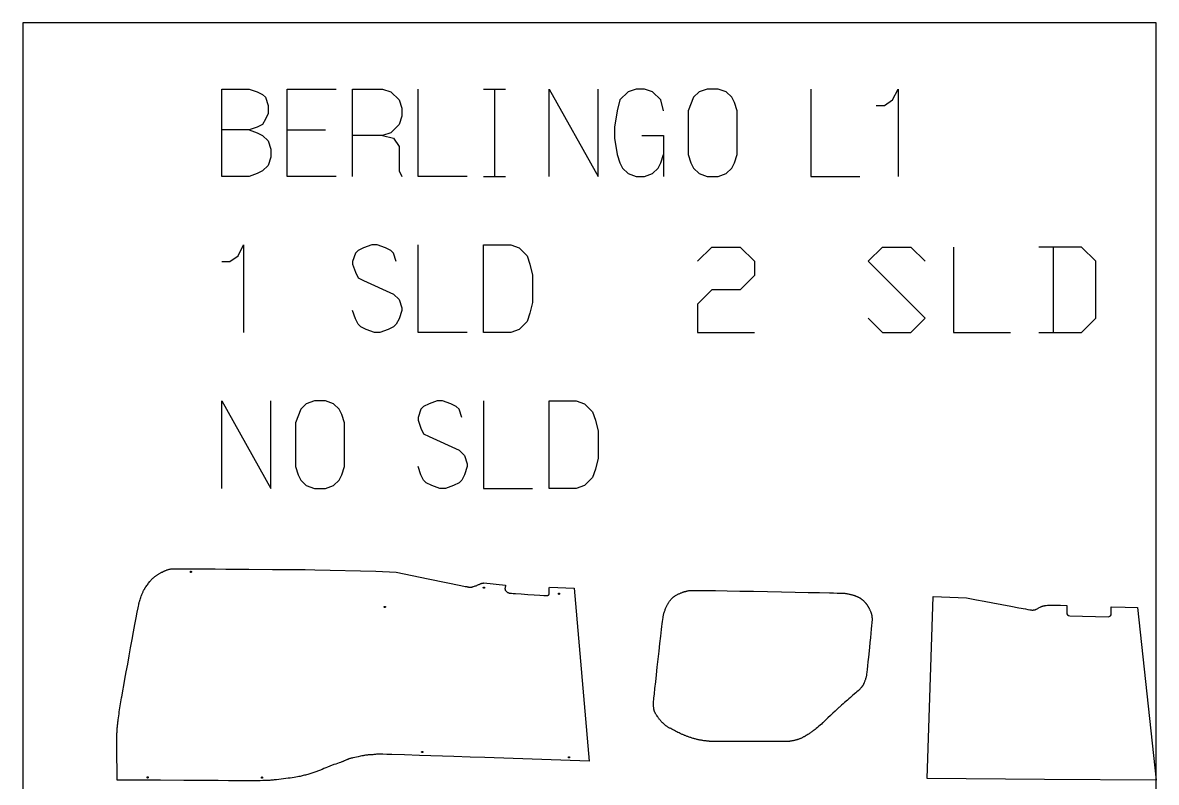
# Model space of a CAD drawing. Extents: x 0 to 10511, y 0 to 8892.
# Drawn here: x 5792 to 9504, y 2715 to 5200 of the extents above; entities that cross this region are included whole.
import ezdxf

# ---------------------------------------------------------------- set-up
doc = ezdxf.new("R2010")
doc.units = 0
doc.layers.add('Default_Layer', color=1, linetype='CONTINUOUS')

msp = doc.modelspace()

# ---------------------------------------------------------------- linework, layer by layer
at = {"layer": 'Default_Layer'}
for points in [[(5792, 0), (9504, 0), (9504, 5200), (5792, 5200), (5792, 0)], [(5792, 0), (9504, 0), (9504, 5200), (5792, 5200), (5792, 0)], [(8131.6, 4911.6), (8122.6, 4938.4), (8113.7, 4956.2), (8095.9, 4974.1), (8069.1, 4983), (8033.3, 4983), (8006.6, 4974.1), (7988.7, 4956.2), (7970.8, 4911.6), (7970.8, 4768.7), (7979.8, 4741.9), (7988.7, 4724.1), (8006.6, 4706.2), (8033.3, 4697.3), (8069.1, 4697.3), (8095.9, 4706.2), (8113.7, 4724.1), (8122.6, 4741.9), (8131.6, 4768.7), (8131.6, 4911.6)], [(7301.1, 4187), (7301.1, 4472.8), (7390.4, 4472.8), (7417.2, 4463.8), (7444, 4437), (7452.9, 4410.2), (7461.8, 4374.5), (7461.8, 4285.2), (7452.9, 4249.5), (7444, 4222.7), (7417.2, 4195.9), (7390.4, 4187), (7301.1, 4187)], [(6845.7, 3891), (6836.8, 3917.8), (6827.8, 3935.7), (6810, 3953.6), (6783.2, 3962.5), (6747.5, 3962.5), (6720.7, 3953.6), (6702.8, 3935.7), (6685, 3891), (6685, 3748.2), (6693.9, 3721.4), (6702.8, 3703.5), (6720.7, 3685.7), (6747.5, 3676.7), (6783.2, 3676.7), (6810, 3685.7), (6827.8, 3703.5), (6836.8, 3721.4), (6845.7, 3748.2), (6845.7, 3891)], [(7515.4, 3676.7), (7515.4, 3962.5), (7604.7, 3962.5), (7631.5, 3953.6), (7658.3, 3926.8), (7667.2, 3900), (7676.2, 3864.3), (7676.2, 3775), (7667.2, 3739.2), (7658.3, 3712.5), (7631.5, 3685.7), (7604.7, 3676.7), (7515.4, 3676.7)], [(6277.1, 3413.2), (6277.8, 3413.2), (6278.9, 3413.3), (6280.4, 3413.4), (6282.3, 3413.4), (6287.3, 3413.5), (6293.7, 3413.6), (6301.6, 3413.6), (6310.8, 3413.6), (6321.2, 3413.6), (6332.8, 3413.6), (6359.1, 3413.5), (6389.1, 3413.3), (6422.1, 3413.1), (6457.4, 3412.8), (6532.7, 3412.2), (6609.6, 3411.5), (6647.2, 3411.2), (6683.2, 3411), (6717, 3410.7), (6748.1, 3410.5), (6948.6, 3405.8), (7014.7, 3402.1), (7066.8, 3391.5), (7120, 3380.7), (7178.5, 3368.8), (7226.4, 3359), (7241.4, 3356), (7245.8, 3355.1), (7247.9, 3354.7), (7249.3, 3354.5), (7250.8, 3354.2), (7252.3, 3353.9), (7253.7, 3353.6), (7254.5, 3353.5), (7255.2, 3353.3), (7255.9, 3353.3), (7256.7, 3353.2), (7257.4, 3353.1), (7258.2, 3353.1), (7258.9, 3353.1), (7259.6, 3353.2), (7260.4, 3353.3), (7261.4, 3353.4), (7262.4, 3353.7), (7263.5, 3354), (7264.8, 3354.3), (7266, 3354.7), (7267.4, 3355.1), (7268.7, 3355.5), (7271.4, 3356.5), (7274.1, 3357.4), (7276.5, 3358.3), (7278.6, 3359), (7279.6, 3359.4), (7280.6, 3359.8), (7282.6, 3360.7), (7284.7, 3361.7), (7286.8, 3362.6), (7288.7, 3363.5), (7290.5, 3364.3), (7291.4, 3364.7), (7292.1, 3365), (7292.8, 3365.3), (7293.4, 3365.5), (7293.9, 3365.6), (7294.5, 3365.8), (7295.6, 3366), (7296.8, 3366.2), (7297.9, 3366.4), (7300.2, 3366.7), (7301.3, 3366.9), (7302.5, 3367.1), (7373.4, 3359.6), (7373.1, 3358.1), (7372.7, 3356.4), (7372, 3353.1), (7371.6, 3351.5), (7371.5, 3350.8), (7371.4, 3350.1), (7371.3, 3349.4), (7371.3, 3348.8), (7371.2, 3348.3), (7371.2, 3347.9), (7371.3, 3347.4), (7371.4, 3347), (7371.4, 3346.6), (7371.5, 3346.2), (7371.8, 3345.4), (7372.1, 3344.6), (7372.4, 3343.8), (7372.8, 3343), (7373.2, 3342.3), (7373.6, 3341.6), (7374.1, 3341), (7374.6, 3340.4), (7375.1, 3339.9), (7375.7, 3339.3), (7376.2, 3338.8), (7376.9, 3338.3), (7377.5, 3337.9), (7378.1, 3337.4), (7378.9, 3337), (7379.7, 3336.5), (7380.8, 3336), (7381.9, 3335.5), (7383, 3335), (7384.2, 3334.6), (7385.4, 3334.2), (7386, 3334), (7386.5, 3333.9), (7387.1, 3333.8), (7388.3, 3333.7), (7392.4, 3333.4), (7398.3, 3332.9), (7405.9, 3332.4), (7424.6, 3331.2), (7445.8, 3329.8), (7467, 3328.4), (7485.6, 3327.3), (7499, 3326.5), (7502.9, 3326.3), (7504.6, 3326.2), (7506.6, 3326.2), (7507.7, 3326.2), (7508.7, 3326.3), (7509.7, 3326.4), (7510.6, 3326.5), (7511, 3326.5), (7511.4, 3326.6), (7511.7, 3326.7), (7512, 3326.8), (7512.5, 3327.1), (7513.1, 3327.4), (7513.6, 3327.7), (7514.1, 3328), (7514.5, 3328.5), (7514.7, 3328.7), (7514.9, 3328.9), (7515.1, 3329.1), (7515.3, 3329.4), (7515.4, 3329.6), (7515.6, 3329.9), (7515.6, 3330.1), (7515.7, 3330.3), (7515.8, 3331), (7515.9, 3331.9), (7516, 3333.1), (7516, 3334.4), (7516.1, 3335.9), (7516.2, 3339.3), (7516.4, 3346.8), (7516.4, 3350.4), (7516.5, 3353.6), (7597.8, 3350), (7646.9, 2784.4), (7305.4, 2795.8), (7257.7, 2797.4), (7203.7, 2799.2), (7091.9, 2803), (7041.7, 2804.7), (7000.3, 2806), (6984.1, 2806.5), (6971.5, 2806.9), (6963.1, 2807.1), (6960.5, 2807.2), (6959.2, 2807.2), (6957.7, 2807.1), (6956.3, 2807), (6954.8, 2807), (6953.3, 2806.8), (6950.3, 2806.6), (6947.4, 2806.2), (6941.6, 2805.6), (6938.9, 2805.3), (6936.3, 2805.1), (6933.8, 2804.9), (6931.2, 2804.8), (6926.1, 2804.6), (6923.6, 2804.5), (6921.1, 2804.3), (6919.9, 2804.2), (6918.6, 2804.1), (6917.5, 2804), (6916.3, 2803.9), (6915.1, 2803.7), (6914, 2803.5), (6911.7, 2803.1), (6909.4, 2802.7), (6907.1, 2802.2), (6904.8, 2801.7), (6902.5, 2801.2), (6897.9, 2800.2), (6890.4, 2798.6), (6885.1, 2797.5), (6879.3, 2796.2), (6873.5, 2794.9), (6870.7, 2794.3), (6868, 2793.6), (6865.6, 2793), (6863.4, 2792.5), (6861.6, 2792), (6860.1, 2791.5), (6858.8, 2791.1), (6857.5, 2790.6), (6856.2, 2790.1), (6855, 2789.6), (6853.7, 2789), (6852.5, 2788.5), (6850, 2787.3), (6847.5, 2786.1), (6845.1, 2785), (6843.8, 2784.4), (6842.6, 2783.9), (6841.3, 2783.3), (6840.1, 2782.8), (6838.6, 2782.3), (6836.9, 2781.7), (6832.8, 2780.2), (6828, 2778.6), (6822.6, 2776.7), (6816.9, 2774.8), (6811.1, 2772.8), (6808.3, 2771.8), (6805.5, 2770.8), (6802.8, 2769.9), (6800.3, 2768.9), (6797.8, 2768), (6795.2, 2766.9), (6792.6, 2765.9), (6789.8, 2764.7), (6784.2, 2762.4), (6778.5, 2759.9), (6772.6, 2757.4), (6769.6, 2756.2), (6766.7, 2755), (6763.7, 2753.8), (6760.8, 2752.7), (6757.8, 2751.6), (6754.9, 2750.6), (6748.9, 2748.5), (6745.7, 2747.5), (6742.5, 2746.4), (6739.1, 2745.3), (6735.7, 2744.2), (6732.3, 2743.1), (6728.7, 2742), (6725.2, 2741), (6721.6, 2739.9), (6718, 2738.9), (6714.4, 2738), (6710.8, 2737), (6707.2, 2736.2), (6703.7, 2735.3), (6700.1, 2734.6), (6698.3, 2734.2), (6696.3, 2733.8), (6691.7, 2733), (6686.5, 2732.1), (6680.7, 2731.1), (6674.5, 2730.1), (6667.8, 2729.1), (6660.8, 2728.1), (6653.6, 2727.1), (6646.1, 2726.2), (6638.5, 2725.2), (6630.9, 2724.3), (6623.2, 2723.5), (6619.5, 2723.1), (6615.7, 2722.7), (6612, 2722.4), (6608.3, 2722), (6604.7, 2721.7), (6601.2, 2721.4), (6597.7, 2721.2), (6594.4, 2721), (6592.5, 2720.9), (6590.3, 2720.8), (6587.7, 2720.7), (6584.8, 2720.6), (6577.9, 2720.5), (6569.7, 2720.4), (6560.3, 2720.3), (6549.8, 2720.2), (6538.1, 2720.2), (6525.5, 2720.2), (6511.9, 2720.2), (6497.4, 2720.2), (6466.1, 2720.3), (6432.2, 2720.5), (6396.2, 2720.7), (6358.7, 2720.9), (6320.2, 2721.2), (6242.8, 2721.7), (6204.9, 2722), (6168.3, 2722.2), (6133.6, 2722.4), (6101.4, 2722.5), (6101.4, 2732.9), (6101.3, 2743.8), (6101.2, 2754.9), (6101.1, 2766.2), (6100.8, 2789.1), (6100.6, 2800.5), (6100.5, 2811.7), (6100.4, 2822.8), (6100.3, 2833.5), (6100.3, 2843.8), (6100.3, 2848.8), (6100.4, 2853.6), (6100.4, 2858.3), (6100.5, 2862.9), (6100.6, 2867.3), (6100.7, 2871.5), (6100.8, 2875.5), (6101, 2879.3), (6101.2, 2883), (6101.4, 2886.4), (6101.6, 2889.6), (6101.9, 2892.9), (6102.2, 2896.2), (6102.5, 2899.5), (6102.8, 2902.8), (6103.2, 2906.1), (6103.5, 2909.4), (6103.9, 2912.6), (6104.3, 2915.9), (6104.7, 2919.2), (6105.6, 2925.7), (6106.5, 2932.3), (6107.5, 2938.8), (6108.5, 2945.3), (6109.5, 2951.9), (6110.6, 2958.4), (6111.6, 2964.9), (6113.8, 2977.9), (6114.9, 2984.5), (6115.9, 2991), (6116.6, 2994.9), (6117.5, 3000.1), (6119.9, 3013.9), (6123.1, 3031.6), (6126.8, 3052.7), (6131.1, 3076.3), (6135.8, 3101.7), (6140.6, 3128.3), (6145.6, 3155.2), (6150.5, 3181.9), (6155.2, 3207.6), (6159.7, 3231.6), (6163.7, 3253.1), (6167.2, 3271.5), (6170, 3286), (6171, 3291.6), (6171.9, 3296), (6172.5, 3299.1), (6172.7, 3300.1), (6172.9, 3300.7), (6173.4, 3302.6), (6173.9, 3304.5), (6174.5, 3306.4), (6175.1, 3308.4), (6175.8, 3310.4), (6176.4, 3312.4), (6177.7, 3316.4), (6179.1, 3320.1), (6180.3, 3323.6), (6181.5, 3326.7), (6182.4, 3329.2), (6183.3, 3331.4), (6184.2, 3333.5), (6185.1, 3335.7), (6186, 3337.9), (6187, 3340), (6188, 3342.2), (6188.5, 3343.2), (6189, 3344.3), (6189.6, 3345.3), (6190.2, 3346.3), (6190.8, 3347.4), (6191.5, 3348.5), (6192.2, 3349.7), (6193, 3350.9), (6193.8, 3352.1), (6194.7, 3353.4), (6196.6, 3356.1), (6198.5, 3358.8), (6200.5, 3361.5), (6202.5, 3364.1), (6204.5, 3366.6), (6208.5, 3371.6), (6210.7, 3374.3), (6211.7, 3375.6), (6212.9, 3376.9), (6214, 3378.2), (6215.1, 3379.5), (6216.3, 3380.7), (6217.5, 3382), (6218.7, 3383.2), (6219.9, 3384.4), (6221.2, 3385.5), (6222.5, 3386.6), (6223.8, 3387.7), (6225.2, 3388.8), (6226.7, 3389.9), (6228.2, 3390.9), (6229.8, 3392), (6231.4, 3393.1), (6233.1, 3394.2), (6234.8, 3395.2), (6236.5, 3396.3), (6238.3, 3397.3), (6240, 3398.3), (6241.8, 3399.3), (6243.6, 3400.2), (6245.3, 3401.1), (6247.1, 3402), (6248.8, 3402.8), (6252.2, 3404.5), (6253.9, 3405.3), (6255.6, 3406.1), (6257.4, 3406.8), (6259.1, 3407.6), (6260.8, 3408.3), (6262.6, 3409), (6264.4, 3409.7), (6266.2, 3410.3), (6268, 3410.9), (6269.8, 3411.4), (6271.6, 3411.9), (6273.4, 3412.4), (6275.2, 3412.8), (6277.1, 3413.2)], [(6340.9, 3403.5), (6340.9, 3403.7), (6341, 3403.9), (6341, 3404.1), (6341.1, 3404.3), (6341.2, 3404.4), (6341.3, 3404.6), (6341.4, 3404.8), (6341.5, 3404.9), (6341.6, 3405), (6341.8, 3405.2), (6342, 3405.3), (6342.1, 3405.3), (6342.3, 3405.4), (6342.5, 3405.5), (6342.7, 3405.5), (6342.9, 3405.5), (6343.1, 3405.5), (6343.3, 3405.5), (6343.5, 3405.4), (6343.7, 3405.3), (6343.9, 3405.3), (6344, 3405.2), (6344.2, 3405), (6344.3, 3404.9), (6344.5, 3404.8), (6344.6, 3404.6), (6344.7, 3404.4), (6344.8, 3404.3), (6344.8, 3404.1), (6344.9, 3403.9), (6344.9, 3403.7), (6344.9, 3403.5), (6344.9, 3403.3), (6344.9, 3403.1), (6344.8, 3402.9), (6344.8, 3402.7), (6344.7, 3402.5), (6344.6, 3402.4), (6344.5, 3402.2), (6344.3, 3402.1), (6344.2, 3402), (6344, 3401.8), (6343.9, 3401.7), (6343.7, 3401.7), (6343.5, 3401.6), (6343.3, 3401.5), (6343.1, 3401.5), (6342.9, 3401.5), (6342.7, 3401.5), (6342.5, 3401.5), (6342.3, 3401.6), (6342.1, 3401.7), (6342, 3401.7), (6341.8, 3401.8), (6341.6, 3402), (6341.5, 3402.1), (6341.4, 3402.2), (6341.3, 3402.4), (6341.2, 3402.5), (6341.1, 3402.7), (6341, 3402.9), (6341, 3403.1), (6340.9, 3403.3), (6340.9, 3403.5)], [(7300.2, 3351.7), (7300.2, 3351.9), (7300.2, 3352.1), (7300.3, 3352.3), (7300.3, 3352.5), (7300.4, 3352.7), (7300.5, 3352.8), (7300.6, 3353), (7300.8, 3353.1), (7300.9, 3353.3), (7301.1, 3353.4), (7301.2, 3353.5), (7301.4, 3353.6), (7301.6, 3353.6), (7301.8, 3353.7), (7302, 3353.7), (7302.2, 3353.7), (7302.4, 3353.7), (7302.6, 3353.7), (7302.8, 3353.6), (7303, 3353.6), (7303.1, 3353.5), (7303.3, 3353.4), (7303.4, 3353.3), (7303.6, 3353.1), (7303.7, 3353), (7303.8, 3352.8), (7303.9, 3352.7), (7304, 3352.5), (7304.1, 3352.3), (7304.1, 3352.1), (7304.2, 3351.9), (7304.2, 3351.7), (7304.2, 3351.5), (7304.1, 3351.3), (7304.1, 3351.1), (7304, 3350.9), (7303.9, 3350.8), (7303.8, 3350.6), (7303.7, 3350.5), (7303.6, 3350.3), (7303.4, 3350.2), (7303.3, 3350.1), (7303.1, 3350), (7303, 3349.9), (7302.8, 3349.8), (7302.6, 3349.8), (7302.4, 3349.7), (7302.2, 3349.7), (7302, 3349.7), (7301.8, 3349.8), (7301.6, 3349.8), (7301.4, 3349.9), (7301.2, 3350), (7301.1, 3350.1), (7300.9, 3350.2), (7300.8, 3350.3), (7300.6, 3350.5), (7300.5, 3350.6), (7300.4, 3350.8), (7300.3, 3350.9), (7300.3, 3351.1), (7300.2, 3351.3), (7300.2, 3351.5), (7300.2, 3351.7)], [(7980.2, 3343), (7980.9, 3343), (7982.4, 3343), (7987.2, 3343), (7994.5, 3343), (8004, 3342.9), (8015.6, 3342.8), (8029.1, 3342.6), (8061.1, 3342.1), (8098.7, 3341.5), (8140.5, 3340.8), (8185.1, 3340), (8231.1, 3339.1), (8277.1, 3338.2), (8321.7, 3337.3), (8363.7, 3336.5), (8401.5, 3335.7), (8433.7, 3334.9), (8447.4, 3334.6), (8459.1, 3334.3), (8468.8, 3334), (8476.2, 3333.8), (8481.3, 3333.6), (8482.8, 3333.5), (8483.7, 3333.4), (8485.9, 3333.1), (8488.2, 3332.8), (8490.6, 3332.4), (8493, 3331.9), (8495.4, 3331.4), (8497.8, 3330.9), (8500.2, 3330.4), (8502.6, 3329.8), (8504.9, 3329.2), (8507.1, 3328.7), (8509.2, 3328.1), (8511.3, 3327.5), (8513.1, 3327), (8514.9, 3326.4), (8516.4, 3325.9), (8517.8, 3325.4), (8519, 3325), (8520.3, 3324.5), (8521.6, 3323.9), (8522.9, 3323.3), (8524.2, 3322.8), (8525.5, 3322.1), (8526.8, 3321.5), (8528.1, 3320.9), (8529.3, 3320.2), (8530.5, 3319.6), (8531.7, 3318.9), (8532.9, 3318.3), (8533.9, 3317.6), (8535, 3317), (8535.9, 3316.4), (8536.8, 3315.8), (8537.7, 3315.2), (8538.5, 3314.6), (8539.3, 3314), (8540.2, 3313.4), (8541, 3312.7), (8541.8, 3312.1), (8542.6, 3311.4), (8543.3, 3310.7), (8544.9, 3309.4), (8546.4, 3307.9), (8547.8, 3306.4), (8549.3, 3304.9), (8550, 3304.2), (8550.7, 3303.3), (8551.4, 3302.5), (8552.2, 3301.6), (8553.7, 3299.7), (8554.4, 3298.7), (8555.2, 3297.7), (8555.9, 3296.7), (8556.7, 3295.6), (8557.4, 3294.6), (8558.1, 3293.5), (8558.8, 3292.5), (8559.5, 3291.4), (8560.1, 3290.4), (8560.7, 3289.3), (8561.4, 3288.2), (8562, 3287), (8562.7, 3285.7), (8563.4, 3284.3), (8564.2, 3282.9), (8564.9, 3281.4), (8565.6, 3279.8), (8566.4, 3278.3), (8567.1, 3276.7), (8567.7, 3275.1), (8568.4, 3273.5), (8569, 3272), (8569.6, 3270.5), (8570.1, 3269.1), (8570.5, 3267.8), (8570.9, 3266.5), (8571.2, 3265.3), (8571.5, 3264.1), (8571.8, 3262.8), (8572, 3261.6), (8572.2, 3260.4), (8572.4, 3259.1), (8572.6, 3257.9), (8572.8, 3256.6), (8572.9, 3255.4), (8573, 3254.1), (8573.1, 3252.8), (8573.2, 3251.6), (8573.3, 3250.3), (8573.3, 3249.1), (8573.4, 3246.5), (8573.4, 3246.1), (8573.3, 3245.4), (8573.2, 3243.5), (8573, 3240.7), (8572.6, 3237.1), (8571.8, 3227.9), (8570.7, 3216.3), (8569.4, 3202.9), (8567.9, 3188), (8566.3, 3172.2), (8564.6, 3155.9), (8561.3, 3123.9), (8559.7, 3109), (8558.3, 3095.6), (8557.1, 3084.1), (8556.1, 3075), (8555.3, 3068.7), (8555.1, 3066.8), (8554.9, 3065.7), (8554.7, 3064.6), (8554.5, 3063.4), (8553.9, 3061.1), (8553.4, 3058.7), (8552.7, 3056.4), (8552.1, 3054.1), (8551.4, 3051.8), (8550.7, 3049.7), (8550, 3047.6), (8549.3, 3045.7), (8548.5, 3043.7), (8547.8, 3041.8), (8546.9, 3039.8), (8546.1, 3037.9), (8545.6, 3037), (8545.2, 3036), (8544.7, 3035.1), (8544.2, 3034.2), (8543.7, 3033.3), (8543.1, 3032.4), (8542.6, 3031.5), (8542, 3030.6), (8541.4, 3029.7), (8540.8, 3028.8), (8540.2, 3028), (8539.5, 3027.1), (8538.9, 3026.3), (8538.2, 3025.4), (8536.8, 3023.8), (8535.4, 3022.1), (8533.9, 3020.5), (8532.5, 3019), (8531.6, 3018.1), (8530.4, 3017), (8529.1, 3015.7), (8527.5, 3014.3), (8523.8, 3011.1), (8519.6, 3007.5), (8510.6, 2999.7), (8506.2, 2995.9), (8502.1, 2992.4), (8497.4, 2988.3), (8492.6, 2984.2), (8483, 2975.9), (8478.2, 2971.8), (8473.5, 2967.7), (8468.7, 2963.5), (8466.4, 2961.4), (8464, 2959.3), (8461.5, 2956.9), (8458.6, 2954.2), (8455.4, 2951.2), (8451.9, 2947.9), (8444.4, 2940.8), (8436.6, 2933.3), (8428.9, 2925.9), (8421.8, 2919.2), (8418.6, 2916.1), (8415.7, 2913.4), (8413.2, 2911.1), (8411.1, 2909.2), (8407.2, 2905.8), (8403, 2902.1), (8398.7, 2898.4), (8394.4, 2894.8), (8390.3, 2891.4), (8386.6, 2888.3), (8383.3, 2885.7), (8382, 2884.6), (8380.8, 2883.6), (8378.6, 2882), (8376.4, 2880.4), (8374.1, 2878.7), (8371.9, 2877.2), (8369.6, 2875.6), (8367.3, 2874.1), (8365, 2872.6), (8362.7, 2871.2), (8360.1, 2869.6), (8357.3, 2867.9), (8354.2, 2866.1), (8352.6, 2865.2), (8350.9, 2864.2), (8349.2, 2863.3), (8347.5, 2862.4), (8345.7, 2861.5), (8344, 2860.6), (8342.2, 2859.7), (8340.5, 2858.9), (8338.7, 2858.2), (8337, 2857.5), (8335.3, 2856.8), (8333.5, 2856.2), (8331.6, 2855.6), (8329.6, 2854.9), (8327.6, 2854.3), (8325.5, 2853.7), (8323.4, 2853.1), (8321.3, 2852.6), (8319.1, 2852), (8316.9, 2851.5), (8314.7, 2851), (8312.5, 2850.6), (8310.3, 2850.2), (8308.2, 2849.8), (8306, 2849.5), (8303.9, 2849.2), (8303.2, 2849.1), (8302.1, 2849), (8299.2, 2848.9), (8295.1, 2848.8), (8289.8, 2848.7), (8283.6, 2848.6), (8276.5, 2848.6), (8259.8, 2848.4), (8240.4, 2848.3), (8219, 2848.3), (8196.3, 2848.2), (8172.8, 2848.2), (8149.4, 2848.3), (8126.6, 2848.3), (8105, 2848.4), (8085.5, 2848.5), (8068.5, 2848.7), (8061.2, 2848.7), (8054.9, 2848.8), (8049.5, 2848.9), (8045.1, 2849), (8042, 2849.1), (8040.9, 2849.1), (8040.1, 2849.2), (8037.5, 2849.4), (8034.9, 2849.6), (8032.3, 2849.9), (8029.7, 2850.2), (8027.2, 2850.5), (8024.6, 2850.8), (8022, 2851.2), (8019.4, 2851.6), (8016.9, 2852), (8014.3, 2852.4), (8011.8, 2852.9), (8009.2, 2853.4), (8006.7, 2853.9), (8004.3, 2854.4), (8001.8, 2855), (7999.4, 2855.5), (7996.9, 2856.1), (7994.5, 2856.8), (7992, 2857.4), (7989.5, 2858.1), (7987, 2858.9), (7984.6, 2859.6), (7982.1, 2860.4), (7979.6, 2861.2), (7977.2, 2862), (7974.8, 2862.8), (7972.5, 2863.6), (7970.2, 2864.5), (7967.9, 2865.3), (7965.7, 2866.1), (7961.5, 2867.7), (7959.5, 2868.5), (7957.5, 2869.4), (7955.4, 2870.2), (7953.4, 2871.1), (7951.4, 2872), (7949.4, 2872.9), (7945.4, 2874.7), (7941.5, 2876.6), (7937.6, 2878.5), (7933.7, 2880.4), (7929.9, 2882.3), (7926.1, 2884.3), (7922.1, 2886.4), (7918, 2888.5), (7914, 2890.6), (7912, 2891.7), (7910.1, 2892.7), (7908.3, 2893.8), (7906.5, 2894.8), (7904.8, 2895.8), (7903.3, 2896.7), (7901.8, 2897.7), (7900.5, 2898.6), (7899.3, 2899.4), (7898.1, 2900.3), (7896.9, 2901.2), (7895.7, 2902.2), (7894.5, 2903.1), (7893.3, 2904), (7892.2, 2905), (7891, 2906), (7889.9, 2907), (7888.8, 2908), (7887.7, 2909.1), (7886.6, 2910.1), (7885.5, 2911.2), (7884.5, 2912.2), (7883.4, 2913.3), (7882.4, 2914.4), (7881.4, 2915.7), (7880.2, 2917), (7879, 2918.5), (7877.8, 2920.1), (7876.5, 2921.8), (7875.2, 2923.6), (7873.9, 2925.4), (7872.7, 2927.2), (7871.4, 2928.9), (7870.3, 2930.6), (7868.1, 2933.8), (7867.2, 2935.2), (7866.4, 2936.4), (7865.7, 2937.5), (7865.2, 2938.4), (7864.4, 2939.9), (7863.5, 2941.4), (7862.7, 2942.9), (7862, 2944.4), (7861.6, 2945.2), (7861.3, 2946), (7860.9, 2946.8), (7860.6, 2947.6), (7860.3, 2948.4), (7860, 2949.2), (7859.8, 2950), (7859.6, 2950.8), (7859.4, 2951.8), (7859.1, 2952.8), (7859, 2954.1), (7858.8, 2955.4), (7858.6, 2956.9), (7858.4, 2958.5), (7858.3, 2960.1), (7858.1, 2961.8), (7858, 2963.6), (7857.9, 2965.3), (7857.8, 2967.1), (7857.7, 2968.9), (7857.7, 2970.7), (7857.7, 2972.4), (7857.6, 2974.1), (7857.7, 2975.7), (7857.7, 2976.2), (7857.8, 2977.2), (7858, 2980.1), (7858.4, 2984.4), (7859, 2989.9), (7860.5, 3004.3), (7862.4, 3022.4), (7864.7, 3043.6), (7867.3, 3067.1), (7870.1, 3092.2), (7873, 3118.1), (7875.9, 3144), (7878.8, 3169.2), (7881.6, 3193), (7884.1, 3214.5), (7885.3, 3224.3), (7886.4, 3233.1), (7887.4, 3241.1), (7888.3, 3248), (7889.1, 3253.9), (7889.7, 3258.5), (7890, 3260.3), (7890.2, 3261.8), (7890.4, 3262.9), (7890.6, 3263.7), (7891.2, 3266), (7891.9, 3268.5), (7892.7, 3270.9), (7893.5, 3273.4), (7894.4, 3275.9), (7895.3, 3278.4), (7896.2, 3280.9), (7897.2, 3283.3), (7898.2, 3285.7), (7899.2, 3288), (7900.2, 3290.2), (7901.2, 3292.3), (7902.2, 3294.4), (7903.2, 3296.3), (7904.2, 3298), (7905.1, 3299.6), (7906, 3301.2), (7907, 3302.7), (7908, 3304.2), (7909, 3305.7), (7910, 3307.1), (7911.1, 3308.6), (7912.2, 3310), (7913.3, 3311.4), (7914.4, 3312.8), (7915.6, 3314.1), (7916.8, 3315.5), (7918.1, 3316.7), (7919.4, 3318), (7920.7, 3319.2), (7922, 3320.4), (7923.4, 3321.5), (7924.1, 3322.1), (7924.8, 3322.6), (7925.6, 3323.2), (7926.4, 3323.7), (7927.2, 3324.3), (7928.1, 3324.8), (7929.9, 3325.9), (7931.7, 3327), (7933.6, 3328.1), (7935.6, 3329.1), (7937.6, 3330.1), (7939.6, 3331.1), (7941.6, 3332), (7943.6, 3332.9), (7945.5, 3333.8), (7947.4, 3334.6), (7949.3, 3335.3), (7951.1, 3336), (7952.8, 3336.6), (7954.4, 3337.2), (7956.1, 3337.8), (7957.8, 3338.3), (7959.5, 3338.9), (7961.1, 3339.3), (7962.9, 3339.8), (7964.6, 3340.2), (7966.3, 3340.7), (7968, 3341), (7969.7, 3341.4), (7971.5, 3341.7), (7973.2, 3342), (7974.9, 3342.3), (7976.7, 3342.5), (7978.4, 3342.8), (7980.2, 3343)], [(7546.1, 3331.9), (7546.1, 3332.1), (7546.1, 3332.3), (7546.2, 3332.5), (7546.2, 3332.7), (7546.3, 3332.8), (7546.4, 3333), (7546.5, 3333.2), (7546.7, 3333.3), (7546.8, 3333.4), (7547, 3333.5), (7547.1, 3333.6), (7547.3, 3333.7), (7547.5, 3333.8), (7547.7, 3333.8), (7547.9, 3333.9), (7548.1, 3333.9), (7548.3, 3333.9), (7548.5, 3333.8), (7548.7, 3333.8), (7548.9, 3333.7), (7549, 3333.6), (7549.2, 3333.5), (7549.3, 3333.4), (7549.5, 3333.3), (7549.6, 3333.2), (7549.7, 3333), (7549.8, 3332.8), (7549.9, 3332.7), (7550, 3332.5), (7550, 3332.3), (7550.1, 3332.1), (7550.1, 3331.9), (7550.1, 3331.7), (7550, 3331.5), (7550, 3331.3), (7549.9, 3331.1), (7549.8, 3330.9), (7549.7, 3330.8), (7549.6, 3330.6), (7549.5, 3330.5), (7549.3, 3330.3), (7549.2, 3330.2), (7549, 3330.1), (7548.9, 3330), (7548.7, 3330), (7548.5, 3329.9), (7548.3, 3329.9), (7548.1, 3329.9), (7547.9, 3329.9), (7547.7, 3329.9), (7547.5, 3330), (7547.3, 3330), (7547.1, 3330.1), (7547, 3330.2), (7546.8, 3330.3), (7546.7, 3330.5), (7546.5, 3330.6), (7546.4, 3330.8), (7546.3, 3330.9), (7546.2, 3331.1), (7546.2, 3331.3), (7546.1, 3331.5), (7546.1, 3331.7), (7546.1, 3331.9)], [(6975.8, 3288.7), (6975.8, 3288.9), (6975.8, 3289.1), (6975.9, 3289.3), (6975.9, 3289.5), (6976, 3289.7), (6976.1, 3289.9), (6976.2, 3290), (6976.3, 3290.2), (6976.5, 3290.3), (6976.6, 3290.4), (6976.8, 3290.5), (6977, 3290.6), (6977.2, 3290.7), (6977.4, 3290.7), (6977.6, 3290.7), (6977.8, 3290.7), (6978, 3290.7), (6978.2, 3290.7), (6978.4, 3290.7), (6978.5, 3290.6), (6978.7, 3290.5), (6978.9, 3290.4), (6979, 3290.3), (6979.2, 3290.2), (6979.3, 3290), (6979.4, 3289.9), (6979.5, 3289.7), (6979.6, 3289.5), (6979.7, 3289.3), (6979.7, 3289.1), (6979.8, 3288.9), (6979.8, 3288.7), (6979.8, 3288.5), (6979.7, 3288.3), (6979.7, 3288.1), (6979.6, 3288), (6979.5, 3287.8), (6979.4, 3287.6), (6979.3, 3287.5), (6979.2, 3287.3), (6979, 3287.2), (6978.9, 3287.1), (6978.7, 3287), (6978.5, 3286.9), (6978.4, 3286.8), (6978.2, 3286.8), (6978, 3286.8), (6977.8, 3286.7), (6977.6, 3286.8), (6977.4, 3286.8), (6977.2, 3286.8), (6977, 3286.9), (6976.8, 3287), (6976.6, 3287.1), (6976.5, 3287.2), (6976.3, 3287.3), (6976.2, 3287.5), (6976.1, 3287.6), (6976, 3287.8), (6975.9, 3288), (6975.9, 3288.1), (6975.8, 3288.3), (6975.8, 3288.5), (6975.8, 3288.7)], [(7098.3, 2814.2), (7098.3, 2814.4), (7098.3, 2814.6), (7098.4, 2814.8), (7098.4, 2815), (7098.5, 2815.2), (7098.6, 2815.3), (7098.7, 2815.5), (7098.9, 2815.6), (7099, 2815.7), (7099.2, 2815.9), (7099.3, 2816), (7099.5, 2816), (7099.7, 2816.1), (7099.9, 2816.2), (7100.1, 2816.2), (7100.3, 2816.2), (7100.5, 2816.2), (7100.7, 2816.2), (7100.9, 2816.1), (7101.1, 2816), (7101.2, 2816), (7101.4, 2815.9), (7101.6, 2815.7), (7101.7, 2815.6), (7101.8, 2815.5), (7101.9, 2815.3), (7102, 2815.2), (7102.1, 2815), (7102.2, 2814.8), (7102.2, 2814.6), (7102.3, 2814.4), (7102.3, 2814.2), (7102.3, 2814), (7102.2, 2813.8), (7102.2, 2813.6), (7102.1, 2813.4), (7102, 2813.2), (7101.9, 2813.1), (7101.8, 2812.9), (7101.7, 2812.8), (7101.6, 2812.7), (7101.4, 2812.5), (7101.2, 2812.4), (7101.1, 2812.4), (7100.9, 2812.3), (7100.7, 2812.2), (7100.5, 2812.2), (7100.3, 2812.2), (7100.1, 2812.2), (7099.9, 2812.2), (7099.7, 2812.3), (7099.5, 2812.4), (7099.3, 2812.4), (7099.2, 2812.5), (7099, 2812.7), (7098.9, 2812.8), (7098.7, 2812.9), (7098.6, 2813.1), (7098.5, 2813.2), (7098.4, 2813.4), (7098.4, 2813.6), (7098.3, 2813.8), (7098.3, 2814), (7098.3, 2814.2)], [(7578.9, 2796.9), (7578.9, 2797.2), (7578.9, 2797.3), (7578.9, 2797.5), (7579, 2797.7), (7579.1, 2797.9), (7579.2, 2798.1), (7579.3, 2798.2), (7579.4, 2798.4), (7579.6, 2798.5), (7579.7, 2798.6), (7579.9, 2798.7), (7580.1, 2798.8), (7580.3, 2798.9), (7580.5, 2798.9), (7580.7, 2798.9), (7580.9, 2798.9), (7581.1, 2798.9), (7581.3, 2798.9), (7581.5, 2798.9), (7581.6, 2798.8), (7581.8, 2798.7), (7582, 2798.6), (7582.1, 2798.5), (7582.3, 2798.4), (7582.4, 2798.2), (7582.5, 2798.1), (7582.6, 2797.9), (7582.7, 2797.7), (7582.8, 2797.5), (7582.8, 2797.3), (7582.8, 2797.2), (7582.9, 2796.9), (7582.8, 2796.7), (7582.8, 2796.5), (7582.8, 2796.4), (7582.7, 2796.2), (7582.6, 2796), (7582.5, 2795.8), (7582.4, 2795.7), (7582.3, 2795.5), (7582.1, 2795.4), (7582, 2795.3), (7581.8, 2795.2), (7581.6, 2795.1), (7581.5, 2795), (7581.3, 2795), (7581.1, 2795), (7580.9, 2794.9), (7580.7, 2795), (7580.5, 2795), (7580.3, 2795), (7580.1, 2795.1), (7579.9, 2795.2), (7579.7, 2795.3), (7579.6, 2795.4), (7579.4, 2795.5), (7579.3, 2795.7), (7579.2, 2795.8), (7579.1, 2796), (7579, 2796.2), (7578.9, 2796.4), (7578.9, 2796.5), (7578.9, 2796.7), (7578.9, 2796.9)], [(6199.1, 2731.1), (6199.1, 2731.3), (6199.2, 2731.5), (6199.2, 2731.7), (6199.3, 2731.9), (6199.4, 2732), (6199.5, 2732.2), (6199.6, 2732.4), (6199.7, 2732.5), (6199.8, 2732.6), (6200, 2732.7), (6200.2, 2732.8), (6200.3, 2732.9), (6200.5, 2733), (6200.7, 2733), (6200.9, 2733.1), (6201.1, 2733.1), (6201.3, 2733.1), (6201.5, 2733), (6201.7, 2733), (6201.9, 2732.9), (6202.1, 2732.8), (6202.2, 2732.7), (6202.4, 2732.6), (6202.5, 2732.5), (6202.7, 2732.4), (6202.8, 2732.2), (6202.9, 2732), (6203, 2731.9), (6203, 2731.7), (6203.1, 2731.5), (6203.1, 2731.3), (6203.1, 2731.1), (6203.1, 2730.9), (6203.1, 2730.7), (6203, 2730.5), (6203, 2730.3), (6202.9, 2730.1), (6202.8, 2730), (6202.7, 2729.8), (6202.5, 2729.7), (6202.4, 2729.5), (6202.2, 2729.4), (6202.1, 2729.3), (6201.9, 2729.2), (6201.7, 2729.2), (6201.5, 2729.1), (6201.3, 2729.1), (6201.1, 2729.1), (6200.9, 2729.1), (6200.7, 2729.1), (6200.5, 2729.2), (6200.3, 2729.2), (6200.2, 2729.3), (6200, 2729.4), (6199.8, 2729.5), (6199.7, 2729.7), (6199.6, 2729.8), (6199.5, 2730), (6199.4, 2730.1), (6199.3, 2730.3), (6199.2, 2730.5), (6199.2, 2730.7), (6199.1, 2730.9), (6199.1, 2731.1)], [(6573.7, 2730.5), (6573.7, 2730.7), (6573.7, 2730.9), (6573.8, 2731.1), (6573.9, 2731.3), (6573.9, 2731.5), (6574, 2731.6), (6574.2, 2731.8), (6574.3, 2731.9), (6574.4, 2732.1), (6574.6, 2732.2), (6574.7, 2732.3), (6574.9, 2732.4), (6575.1, 2732.4), (6575.3, 2732.5), (6575.5, 2732.5), (6575.7, 2732.5), (6575.9, 2732.5), (6576.1, 2732.5), (6576.3, 2732.4), (6576.5, 2732.4), (6576.7, 2732.3), (6576.8, 2732.2), (6577, 2732.1), (6577.1, 2731.9), (6577.2, 2731.8), (6577.4, 2731.6), (6577.5, 2731.5), (6577.5, 2731.3), (6577.6, 2731.1), (6577.7, 2730.9), (6577.7, 2730.7), (6577.7, 2730.5), (6577.7, 2730.3), (6577.7, 2730.1), (6577.6, 2729.9), (6577.5, 2729.7), (6577.5, 2729.6), (6577.4, 2729.4), (6577.2, 2729.2), (6577.1, 2729.1), (6577, 2729), (6576.8, 2728.9), (6576.7, 2728.8), (6576.5, 2728.7), (6576.3, 2728.6), (6576.1, 2728.6), (6575.9, 2728.5), (6575.7, 2728.5), (6575.5, 2728.5), (6575.3, 2728.6), (6575.1, 2728.6), (6574.9, 2728.7), (6574.7, 2728.8), (6574.6, 2728.9), (6574.4, 2729), (6574.3, 2729.1), (6574.2, 2729.2), (6574, 2729.4), (6573.9, 2729.6), (6573.9, 2729.7), (6573.8, 2729.9), (6573.7, 2730.1), (6573.7, 2730.3), (6573.7, 2730.5)]]:
    msp.add_lwpolyline(points, close=True, dxfattribs=at)
for points in [[(6533.2, 4849.1), (6559.9, 4840.1), (6577.8, 4831.2), (6595.7, 4813.4), (6604.6, 4786.6), (6604.6, 4759.8), (6595.7, 4733), (6577.8, 4715.1), (6559.9, 4706.2), (6533.2, 4697.3), (6443.9, 4697.3), (6443.9, 4983), (6533.2, 4983), (6559.9, 4974.1), (6577.8, 4965.2), (6586.7, 4956.2), (6595.7, 4929.4), (6595.7, 4902.7), (6586.7, 4884.8), (6577.8, 4866.9), (6559.9, 4858), (6533.2, 4849.1), (6443.9, 4849.1)], [(6818.9, 4697.3), (6658.2, 4697.3), (6658.2, 4983), (6818.9, 4983)], [(6872.5, 4697.3), (6872.5, 4983), (6970.7, 4983), (6997.5, 4974.1), (7024.3, 4947.3), (7033.2, 4920.5), (7033.2, 4893.7), (7024.3, 4866.9), (6997.5, 4840.1), (6970.7, 4831.2), (6872.5, 4831.2)], [(7247.5, 4697.3), (7086.8, 4697.3), (7086.8, 4983)], [(7301.1, 4983), (7372.5, 4983)], [(7336.8, 4983), (7336.8, 4697.3)], [(7515.4, 4697.3), (7515.4, 4983), (7676.2, 4697.3), (7676.2, 4983)], [(7890.5, 4911.6), (7881.5, 4947.3), (7854.8, 4974.1), (7828, 4983), (7801.2, 4983), (7774.4, 4974.1), (7747.6, 4947.3), (7738.7, 4911.6), (7729.7, 4858), (7729.7, 4822.3), (7738.7, 4768.7), (7747.6, 4741.9), (7756.5, 4724.1), (7774.4, 4706.2), (7801.2, 4697.3), (7828, 4697.3), (7854.8, 4706.2), (7872.6, 4724.1), (7881.5, 4741.9), (7890.5, 4768.7)], [(8372.7, 4983), (8372.7, 4697.3), (8533.4, 4697.3)], [(8587, 4929.4), (8595.9, 4929.4), (8613.8, 4929.4), (8640.6, 4947.3), (8658.4, 4983), (8658.4, 4697.3)], [(6658.2, 4849.1), (6783.2, 4849.1)], [(6970.7, 4831.2), (7006.4, 4822.3), (7024.3, 4795.5), (7024.3, 4715.1), (7033.2, 4697.3)], [(7819, 4831.2), (7890.5, 4831.2), (7890.5, 4697.3)], [(7301.1, 4697.3), (7372.5, 4697.3)], [(6443.9, 4419.2), (6452.8, 4419.2), (6470.6, 4419.2), (6497.4, 4437), (6515.3, 4472.8), (6515.3, 4187)], [(7015.4, 4419.2), (7006.4, 4446), (6997.5, 4454.9), (6979.6, 4463.8), (6952.9, 4472.8), (6935, 4472.8), (6908.2, 4463.8), (6890.3, 4454.9), (6881.4, 4446), (6872.5, 4419.2), (6872.5, 4410.2), (6881.4, 4383.5), (6890.3, 4365.6), (6908.2, 4356.7), (7006.4, 4312), (7024.3, 4294.2), (7033.2, 4267.4), (7033.2, 4258.4), (7024.3, 4231.7), (7015.4, 4213.8), (7006.4, 4204.9), (6988.6, 4195.9), (6961.8, 4187), (6943.9, 4187), (6917.1, 4195.9), (6899.3, 4204.9), (6890.3, 4213.8), (6881.4, 4231.7), (6872.5, 4258.4)], [(7247.5, 4187), (7086.8, 4187), (7086.8, 4472.8)], [(8001.8, 4419.4), (8048.4, 4466), (8141.5, 4466), (8188.1, 4419.4), (8188.1, 4372.9), (8141.5, 4326.3), (8048.4, 4326.3), (8001.8, 4279.7), (8001.8, 4186.6), (8188.1, 4186.6)], [(8560.6, 4233.2), (8607.2, 4186.6), (8700.3, 4186.6), (8746.9, 4233.2), (8560.6, 4419.4), (8607.2, 4466), (8700.3, 4466), (8746.9, 4419.4)], [(8840, 4466), (8840, 4186.6), (9026.3, 4186.6)], [(9119.4, 4186.6), (9259.1, 4186.6), (9305.7, 4233.2), (9305.7, 4419.4), (9259.1, 4466), (9119.4, 4466)], [(9166, 4466), (9166, 4186.6)], [(6443.9, 3676.7), (6443.9, 3962.5), (6604.6, 3676.7), (6604.6, 3962.5)], [(7229.7, 3908.9), (7220.7, 3935.7), (7211.8, 3944.6), (7194, 3953.6), (7167.2, 3962.5), (7149.3, 3962.5), (7122.5, 3953.6), (7104.7, 3944.6), (7095.7, 3935.7), (7086.8, 3908.9), (7086.8, 3900), (7095.7, 3873.2), (7104.7, 3855.3), (7122.5, 3846.4), (7220.7, 3801.8), (7238.6, 3783.9), (7247.5, 3757.1), (7247.5, 3748.2), (7238.6, 3721.4), (7229.7, 3703.5), (7220.7, 3694.6), (7202.9, 3685.7), (7176.1, 3676.7), (7158.2, 3676.7), (7131.4, 3685.7), (7113.6, 3694.6), (7104.7, 3703.5), (7095.7, 3721.4), (7086.8, 3748.2)], [(7301.1, 3962.5), (7301.1, 3676.7), (7461.8, 3676.7)]]:
    msp.add_lwpolyline(points, dxfattribs=at)
msp.add_lwpolyline([(8773.3, 3322.5), (8882.2, 3318.1), (8915.5, 3312), (8940.5, 3307.4), (8968.8, 3302.1), (9027.4, 3291.2), (9053.7, 3286.3), (9075.3, 3282.3), (9083.7, 3280.8), (9090.3, 3279.7), (9094.6, 3278.9), (9095.9, 3278.7), (9096.6, 3278.6), (9097.9, 3278.6), (9099.2, 3278.6), (9100.6, 3278.7), (9101.9, 3278.8), (9103.2, 3279), (9103.9, 3279.1), (9104.5, 3279.2), (9105.2, 3279.3), (9105.8, 3279.5), (9106.5, 3279.6), (9107.1, 3279.8), (9107.8, 3280), (9108.5, 3280.3), (9109.3, 3280.7), (9110.1, 3281.1), (9110.9, 3281.5), (9111.8, 3282), (9113.6, 3283), (9115.5, 3284.1), (9117.3, 3285.1), (9119.1, 3286.1), (9119.9, 3286.5), (9120.6, 3286.9), (9123.6, 3288.3), (9125.1, 3288.9), (9126.6, 3289.6), (9128.1, 3290.3), (9129.7, 3290.8), (9130.4, 3291.1), (9131.2, 3291.4), (9132, 3291.6), (9132.8, 3291.8), (9133.7, 3292), (9134.7, 3292.3), (9136, 3292.5), (9137.3, 3292.7), (9138.8, 3293), (9140.4, 3293.2), (9143.8, 3293.6), (9147.4, 3294.1), (9149.3, 3294.2), (9151.1, 3294.4), (9152.9, 3294.6), (9154.7, 3294.7), (9156.4, 3294.8), (9158, 3294.9), (9158.7, 3294.9), (9159.8, 3294.9), (9163.2, 3294.9), (9168.1, 3294.8), (9174.3, 3294.7), (9190.3, 3294.3), (9210.6, 3293.7), (9210.6, 3270.2, 0.406167), (9220.4, 3260.2), (9346.1, 3256.7, 0.206269), (9353.5, 3259.6, 0.206269), (9356.4, 3267), (9355.8, 3289.4), (9401.8, 3288.1), (9442.5, 3286.9), (9504, 2721.8), (9138.2, 2724.5), (8753.4, 2727.2), (8763.3, 3024.8), (8773.3, 3322.5)], format="xyb", close=True, dxfattribs=at)

doc.saveas('drawing.dxf')
